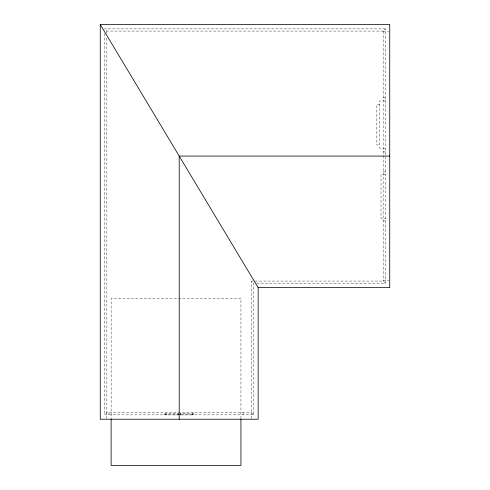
<?xml version="1.0" encoding="UTF-8"?>
<svg xmlns="http://www.w3.org/2000/svg" width="490" height="490" viewBox="0 0 490 490"><rect width="100%" height="100%" fill="white"/><g stroke="black" fill="none" stroke-linecap="round" stroke-linejoin="round"><path stroke-width="0.37" stroke-dasharray="2.45 1.84" d="M385.348 28.886L104.652 28.886L106.845 31.078L383.156 31.078L385.348 28.886L385.348 283.263L255.302 283.263M385.348 283.263L383.156 281.07L251.578 281.07L253.771 283.263L253.771 414.84L104.652 414.84L106.845 412.647L106.845 37.197M383.156 31.856L388.999 31.856M383.156 97.32L385.348 97.32M385.348 100.958L379.793 100.958L379.793 148.243L385.348 148.243M379.793 104.278L376.847 104.278L376.847 144.924L379.793 144.924M383.156 151.888L385.348 151.888M383.156 171.929L385.348 171.929M385.348 174.464L381.03 174.464L381.03 218.387L385.348 218.387M383.156 220.923L385.348 220.923M383.156 280.292L388.999 280.292M253.771 414.84L251.578 412.647L251.578 281.07M383.156 31.078L383.156 281.07M251.756 418.491L251.756 412.647L106.667 412.647L106.667 418.491M243.089 412.647L243.089 414.84M240.933 418.619L240.933 298.477L111.126 298.477L111.126 418.619M193.605 412.647L193.605 414.908L164.824 414.908L164.824 412.647M192.546 414.908L192.546 413.333L180.271 413.333L180.271 414.908M192.423 413.333L192.423 414.908M180.393 413.333L180.393 414.908M178.158 414.908L178.158 413.333L165.877 413.333L165.877 414.908M178.029 413.333L178.029 414.908M166 413.333L166 414.908M108.964 412.647L108.964 414.84M106.845 31.078L106.845 33.375M104.652 33.473L104.652 414.84"/><path stroke-width="0.73" d="M100.266 24.5L389.734 24.5L389.734 287.648L258.157 287.648L100.266 24.5L100.266 419.226L258.157 419.226L258.157 287.648M389.734 156.077L179.211 156.077L179.211 419.226M240.933 419.373L240.933 465.5L111.126 465.5L111.126 419.373"/></g></svg>
